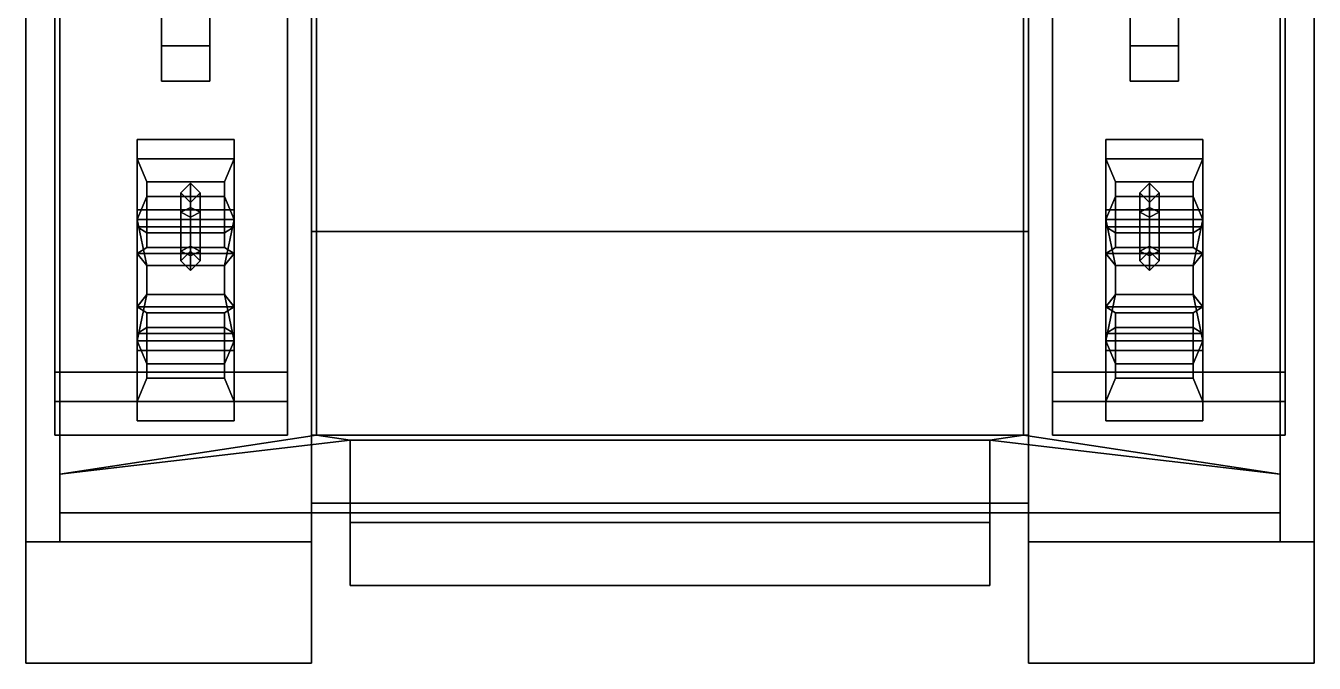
# Model space of a CAD drawing. Header units: millimetres. Extents: x -1.3 to 3, y -3.1 to 8.2.
# Drawn here: x -1.33 to 1.33, y -3.08 to -1.766 of the extents above; entities that cross this region are included whole.
import ezdxf

# ---------------------------------------------------------------- set-up
doc = ezdxf.new("R2010")
doc.units = ezdxf.units.MM
for name, color, linetype in [('mudguards', 6, 'Continuous'), ('tracks', 3, 'Continuous'), ('wheels', 2, 'Continuous')]:
    doc.layers.add(name, color=color, linetype=linetype)

msp = doc.modelspace()

# ---------------------------------------------------------------- linework, layer by layer
for points in [[(-0.74, 1.95, 0.48), (-0.74, -2.19, 0.48), (-0.74, -2.61, 0.68), (-0.74, 2.61, 0.68)], [(-0.74, 2.61, 0.68), (-0.74, -2.75, 0.68), (-0.74, -2.77, 0.71), (-0.74, 2.61, 0.78)], [(-0.74, 2.61, 0.78), (-0.74, -2.77, 0.71), (-0.74, -2.77, 1.18), (-0.74, 2.17, 1.18)], [(0.74, -2.61, 0.68), (0.74, -2.19, 0.48), (0.74, 1.95, 0.48), (0.74, 2.61, 0.68)], [(0.74, -2.77, 0.71), (0.74, -2.75, 0.68), (0.74, 2.61, 0.68), (0.74, 2.61, 0.78)], [(0.74, -2.77, 1.18), (0.74, -2.77, 0.71), (0.74, 2.61, 0.78), (0.74, 2.17, 1.18)], [(-1.26, 2.17, 1.18), (-1.26, -2.77, 1.18), (-1.26, -2.69, 1.37), (-1.26, 0.29, 1.79)], [(1.26, -2.69, 1.37), (1.26, -2.77, 1.18), (1.26, 2.17, 1.18), (1.26, 0.29, 1.79)], [(0.74, 1.95, 0.48), (0.74, -2.19, 0.48), (-0.74, -2.19, 0.48), (-0.74, 1.95, 0.48)], [(-1.26, 0.29, 1.79), (-1.26, -2.69, 1.37), (-0.73, -2.61, 1.56), (-0.73, -0.94, 1.79)], [(0.73, -0.94, 1.79), (0.73, -2.61, 1.56), (1.26, -2.69, 1.37), (1.26, 0.29, 1.79)], [(-0.73, -0.94, 1.79), (-0.73, -2.61, 1.56), (0.73, -2.61, 1.56), (0.73, -0.94, 1.79)], [(-0.99, -2.09, 1.62), (-1.01, -2.11, 1.61), (-1.01, -2.15, 1.65), (-0.99, -2.14, 1.67)], [(-0.99, -2.09, 1.48), (-1.01, -2.11, 1.48), (-1.01, -2.11, 1.61), (-0.99, -2.09, 1.62)], [(-0.97, -2.11, 1.61), (-0.99, -2.09, 1.62), (-0.99, -2.14, 1.67), (-0.97, -2.15, 1.65)], [(-0.97, -2.11, 1.48), (-0.99, -2.09, 1.48), (-0.99, -2.09, 1.62), (-0.97, -2.11, 1.61)], [(0.99, -2.09, 1.62), (0.97, -2.11, 1.61), (0.97, -2.15, 1.65), (0.99, -2.14, 1.67)], [(0.99, -2.09, 1.48), (0.97, -2.11, 1.48), (0.97, -2.11, 1.61), (0.99, -2.09, 1.62)], [(1.01, -2.11, 1.61), (0.99, -2.09, 1.62), (0.99, -2.14, 1.67), (1.01, -2.15, 1.65)], [(1.01, -2.11, 1.48), (0.99, -2.09, 1.48), (0.99, -2.09, 1.62), (1.01, -2.11, 1.61)], [(-1.01, -2.11, 1.61), (-0.99, -2.13, 1.6), (-0.99, -2.16, 1.63), (-1.01, -2.15, 1.65)], [(-1.01, -2.11, 1.48), (-0.99, -2.13, 1.48), (-0.99, -2.13, 1.6), (-1.01, -2.11, 1.61)], [(-0.99, -2.13, 1.6), (-0.97, -2.11, 1.61), (-0.97, -2.15, 1.65), (-0.99, -2.16, 1.63)], [(-0.99, -2.13, 1.48), (-0.97, -2.11, 1.48), (-0.97, -2.11, 1.61), (-0.99, -2.13, 1.6)], [(0.97, -2.11, 1.61), (0.99, -2.13, 1.6), (0.99, -2.16, 1.63), (0.97, -2.15, 1.65)], [(0.97, -2.11, 1.48), (0.99, -2.13, 1.48), (0.99, -2.13, 1.6), (0.97, -2.11, 1.61)], [(0.99, -2.13, 1.6), (1.01, -2.11, 1.61), (1.01, -2.15, 1.65), (0.99, -2.16, 1.63)], [(0.99, -2.13, 1.48), (1.01, -2.11, 1.48), (1.01, -2.11, 1.61), (0.99, -2.13, 1.6)], [(-1.01, -2.23, 1.65), (-0.99, -2.24, 1.67), (-0.99, -2.14, 1.67), (-1.01, -2.15, 1.65)], [(-0.99, -2.22, 1.63), (-1.01, -2.23, 1.65), (-1.01, -2.15, 1.65), (-0.99, -2.16, 1.63)], [(-0.99, -2.24, 1.67), (-0.97, -2.23, 1.65), (-0.97, -2.15, 1.65), (-0.99, -2.14, 1.67)], [(-0.97, -2.23, 1.65), (-0.99, -2.22, 1.63), (-0.99, -2.16, 1.63), (-0.97, -2.15, 1.65)], [(0.97, -2.23, 1.65), (0.99, -2.24, 1.67), (0.99, -2.14, 1.67), (0.97, -2.15, 1.65)], [(0.99, -2.22, 1.63), (0.97, -2.23, 1.65), (0.97, -2.15, 1.65), (0.99, -2.16, 1.63)], [(0.99, -2.24, 1.67), (1.01, -2.23, 1.65), (1.01, -2.15, 1.65), (0.99, -2.14, 1.67)], [(1.01, -2.23, 1.65), (0.99, -2.22, 1.63), (0.99, -2.16, 1.63), (1.01, -2.15, 1.65)], [(-0.74, -2.61, 0.68), (-0.74, -2.19, 0.48), (0.74, -2.19, 0.48), (0.74, -2.61, 0.68)], [(-0.99, -2.23, 1.6), (-1.01, -2.25, 1.61), (-1.01, -2.23, 1.65), (-0.99, -2.22, 1.63)], [(-1.01, -2.25, 1.61), (-0.99, -2.27, 1.62), (-0.99, -2.24, 1.67), (-1.01, -2.23, 1.65)], [(-0.99, -2.23, 1.48), (-1.01, -2.25, 1.48), (-1.01, -2.25, 1.61), (-0.99, -2.23, 1.6)], [(-0.97, -2.25, 1.61), (-0.99, -2.23, 1.6), (-0.99, -2.22, 1.63), (-0.97, -2.23, 1.65)], [(-0.99, -2.27, 1.62), (-0.97, -2.25, 1.61), (-0.97, -2.23, 1.65), (-0.99, -2.24, 1.67)], [(-0.97, -2.25, 1.48), (-0.99, -2.23, 1.48), (-0.99, -2.23, 1.6), (-0.97, -2.25, 1.61)], [(0.99, -2.23, 1.6), (0.97, -2.25, 1.61), (0.97, -2.23, 1.65), (0.99, -2.22, 1.63)], [(0.97, -2.25, 1.61), (0.99, -2.27, 1.62), (0.99, -2.24, 1.67), (0.97, -2.23, 1.65)], [(0.99, -2.23, 1.48), (0.97, -2.25, 1.48), (0.97, -2.25, 1.61), (0.99, -2.23, 1.6)], [(1.01, -2.25, 1.61), (0.99, -2.23, 1.6), (0.99, -2.22, 1.63), (1.01, -2.23, 1.65)], [(0.99, -2.27, 1.62), (1.01, -2.25, 1.61), (1.01, -2.23, 1.65), (0.99, -2.24, 1.67)], [(1.01, -2.25, 1.48), (0.99, -2.23, 1.48), (0.99, -2.23, 1.6), (1.01, -2.25, 1.61)], [(-1.01, -2.25, 1.48), (-0.99, -2.27, 1.48), (-0.99, -2.27, 1.62), (-1.01, -2.25, 1.61)], [(-0.99, -2.27, 1.48), (-0.97, -2.25, 1.48), (-0.97, -2.25, 1.61), (-0.99, -2.27, 1.62)], [(0.97, -2.25, 1.48), (0.99, -2.27, 1.48), (0.99, -2.27, 1.62), (0.97, -2.25, 1.61)], [(0.99, -2.27, 1.48), (1.01, -2.25, 1.48), (1.01, -2.25, 1.61), (0.99, -2.27, 1.62)], [(-1.26, -2.69, 1.37), (-1.26, -2.69, 1.37), (-0.66, -2.62, 1.53), (-0.73, -2.61, 1.56)], [(-1.26, -2.69, 1.37), (-1.26, -2.77, 1.18), (-0.66, -2.77, 1.18), (-0.66, -2.62, 1.53)], [(0.74, -2.61, 0.68), (0.74, -2.75, 0.68), (-0.74, -2.75, 0.68), (-0.74, -2.61, 0.68)], [(-0.73, -2.61, 1.56), (-0.66, -2.62, 1.53), (0.66, -2.62, 1.53), (0.73, -2.61, 1.56)], [(-0.66, -2.77, 1.18), (-0.66, -2.92, 1.19), (-0.66, -2.79, 1.51), (-0.66, -2.62, 1.53)], [(-0.66, -2.62, 1.53), (-0.66, -2.79, 1.51), (0.66, -2.79, 1.51), (0.66, -2.62, 1.53)], [(0.73, -2.61, 1.56), (0.66, -2.62, 1.53), (1.26, -2.69, 1.37)], [(0.66, -2.79, 1.51), (0.66, -2.92, 1.19), (0.66, -2.77, 1.18), (0.66, -2.62, 1.53)], [(0.66, -2.62, 1.53), (0.66, -2.77, 1.18), (1.26, -2.77, 1.18), (1.26, -2.69, 1.37)], [(-0.74, -2.77, 0.71), (-0.74, -2.75, 0.68), (0.74, -2.75, 0.68), (0.74, -2.77, 0.71)], [(-0.74, -2.77, 1.18), (-0.74, -2.77, 0.71), (0.74, -2.77, 0.71), (0.74, -2.77, 1.18)], [(0.66, -2.77, 1.18), (0.66, -2.92, 1.19), (-0.66, -2.92, 1.19), (-0.66, -2.77, 1.18)], [(-0.66, -2.79, 1.51), (-0.66, -2.92, 1.19), (0.66, -2.92, 1.19), (0.66, -2.79, 1.51)]]:
    msp.add_3dface(points)
at = {"layer": 'mudguards'}
for points in [[(-1.33, 2.38, 1.18), (-1.33, -2.83, 1.18), (-1.26, -2.83, 1.18), (-1.26, 2.38, 1.18)], [(-1.33, 1.53, 0.95), (-1.33, -1.52, 0.95), (-1.33, -2.83, 1.18), (-1.33, 2.38, 1.18)], [(1.26, 2.38, 1.18), (1.26, -2.83, 1.18), (1.33, -2.83, 1.18), (1.33, 2.38, 1.18)], [(-1.33, -3.08, 0.68), (-1.33, -3.08, 0.77), (-1.33, -2.83, 1.18), (-1.33, -1.52, 0.95)], [(-1.26, -2.77, 1.18), (-1.26, -2.83, 1.18), (-0.74, -2.83, 1.18), (-0.74, -2.77, 1.18)], [(0.74, -2.77, 1.18), (0.74, -2.83, 1.18), (1.26, -2.83, 1.18), (1.26, -2.77, 1.18)], [(0.74, -2.77, 0.7337), (0.74, -2.77, 0.7337), (0.74, -2.83, 1.18), (0.74, -2.77, 1.18)], [(0.74, -2.77, 0.7337), (0.74, -3.08, 0.68), (0.74, -3.08, 0.77), (0.74, -2.83, 1.18)], [(-1.33, -2.83, 1.18), (-1.33, -3.08, 0.77), (-0.74, -3.08, 0.77), (-0.74, -2.83, 1.18)], [(0.74, -2.83, 1.18), (0.74, -3.08, 0.77), (1.33, -3.08, 0.77), (1.33, -2.83, 1.18)], [(-1.33, -3.08, 0.77), (-1.33, -3.08, 0.68), (-0.74, -3.08, 0.68), (-0.74, -3.08, 0.77)], [(0.74, -3.08, 0.77), (0.74, -3.08, 0.68), (1.33, -3.08, 0.68), (1.33, -3.08, 0.77)]]:
    msp.add_3dface(points, dxfattribs=at)
at = {"layer": 'mudguards', "color": 4}
for points in [[(1.33, 2.38, 1.18), (1.33, -2.83, 1.18), (1.33, -1.52, 0.95), (1.33, 1.53, 0.95)], [(1.33, -2.83, 1.18), (1.33, -3.08, 0.77), (1.33, -3.08, 0.68), (1.33, -1.52, 0.95)], [(-0.74, -2.83, 1.18), (-0.74, -3.08, 0.77), (-0.74, -3.08, 0.68), (-0.74, -2.77, 0.7337)], [(-0.74, -2.77, 1.18), (-0.74, -2.83, 1.18), (-0.74, -2.77, 0.7337)]]:
    msp.add_3dface(points, dxfattribs=at)
at = {"layer": 'tracks'}
for points in [[(-0.79, -1.74, 0.03), (-0.79, -2.54, 0.45), (-1.27, -2.54, 0.45), (-1.27, -1.74, 0.03)], [(-1.27, -1.74, 0.03), (-1.27, -2.54, 0.45), (-0.79, -2.54, 0.45), (-0.79, -1.74, 0.03)], [(1.27, -1.74, 0.03), (1.27, -2.54, 0.45), (0.79, -2.54, 0.45), (0.79, -1.74, 0.03)], [(0.79, -1.74, 0.03), (0.79, -2.54, 0.45), (1.27, -2.54, 0.45), (1.27, -1.74, 0.03)], [(-1.27, -2.61, 0.68), (-1.27, -2.48, 0.97), (-0.79, -2.48, 0.97), (-0.79, -2.61, 0.68)], [(-0.79, -2.61, 0.68), (-0.79, -2.48, 0.97), (-1.27, -2.48, 0.97), (-1.27, -2.61, 0.68)], [(0.79, -2.61, 0.68), (0.79, -2.48, 0.97), (1.27, -2.48, 0.97), (1.27, -2.61, 0.68)], [(1.27, -2.61, 0.68), (1.27, -2.48, 0.97), (0.79, -2.48, 0.97), (0.79, -2.61, 0.68)], [(-0.79, -2.54, 0.45), (-0.79, -2.61, 0.68), (-1.27, -2.61, 0.68), (-1.27, -2.54, 0.45)], [(-1.27, -2.54, 0.45), (-1.27, -2.61, 0.68), (-0.79, -2.61, 0.68), (-0.79, -2.54, 0.45)], [(0.79, -2.54, 0.45), (0.79, -2.61, 0.68), (1.27, -2.61, 0.68), (1.27, -2.54, 0.45)], [(1.27, -2.54, 0.45), (1.27, -2.61, 0.68), (0.79, -2.61, 0.68), (0.79, -2.54, 0.45)]]:
    msp.add_3dface(points, dxfattribs=at)
at = {"layer": 'wheels'}
for points in [[(-1.05, -1.8068, 0.5168), (-1.05, -1.38, 0.34), (-1.05, -1.4532, 0.1632), (-1.05, -1.88, 0.34)], [(-1.05, -1.63, 0.59), (-1.05, -1.4532, 0.5168), (-1.05, -1.38, 0.34), (-1.05, -1.8068, 0.5168)], [(-0.95, -1.88, 0.34), (-0.95, -1.4532, 0.1632), (-0.95, -1.38, 0.34), (-0.95, -1.8068, 0.5168)], [(-0.95, -1.8068, 0.5168), (-0.95, -1.38, 0.34), (-0.95, -1.4532, 0.5168), (-0.95, -1.63, 0.59)], [(0.95, -1.8068, 0.5168), (0.95, -1.38, 0.34), (0.95, -1.4532, 0.1632), (0.95, -1.88, 0.34)], [(0.95, -1.63, 0.59), (0.95, -1.4532, 0.5168), (0.95, -1.38, 0.34), (0.95, -1.8068, 0.5168)], [(1.05, -1.88, 0.34), (1.05, -1.4532, 0.1632), (1.05, -1.38, 0.34), (1.05, -1.8068, 0.5168)], [(1.05, -1.8068, 0.5168), (1.05, -1.38, 0.34), (1.05, -1.4532, 0.5168), (1.05, -1.63, 0.59)], [(-1.05, -1.88, 0.34), (-1.05, -1.4532, 0.1632), (-1.05, -1.63, 0.09), (-1.05, -1.8068, 0.1632)], [(-0.95, -1.8068, 0.1632), (-0.95, -1.63, 0.09), (-0.95, -1.4532, 0.1632), (-0.95, -1.88, 0.34)], [(0.95, -1.88, 0.34), (0.95, -1.4532, 0.1632), (0.95, -1.63, 0.09), (0.95, -1.8068, 0.1632)], [(1.05, -1.8068, 0.1632), (1.05, -1.63, 0.09), (1.05, -1.4532, 0.1632), (1.05, -1.88, 0.34)], [(-0.95, -1.63, 0.09), (-0.95, -1.8068, 0.1632), (-1.05, -1.8068, 0.1632), (-1.05, -1.63, 0.09)], [(-0.95, -1.8068, 0.5168), (-0.95, -1.63, 0.59), (-1.05, -1.63, 0.59), (-1.05, -1.8068, 0.5168)], [(1.05, -1.63, 0.09), (1.05, -1.8068, 0.1632), (0.95, -1.8068, 0.1632), (0.95, -1.63, 0.09)], [(1.05, -1.8068, 0.5168), (1.05, -1.63, 0.59), (0.95, -1.63, 0.59), (0.95, -1.8068, 0.5168)], [(-0.95, -1.8068, 0.1632), (-0.95, -1.88, 0.34), (-1.05, -1.88, 0.34), (-1.05, -1.8068, 0.1632)], [(-0.95, -1.88, 0.34), (-0.95, -1.8068, 0.5168), (-1.05, -1.8068, 0.5168), (-1.05, -1.88, 0.34)], [(1.05, -1.8068, 0.1632), (1.05, -1.88, 0.34), (0.95, -1.88, 0.34), (0.95, -1.8068, 0.1632)], [(1.05, -1.88, 0.34), (1.05, -1.8068, 0.5168), (0.95, -1.8068, 0.5168), (0.95, -1.88, 0.34)], [(-1.1, -2.145, 0.9311), (-1.1, -2, 0.68), (-1.1, -2.04, 0.68), (-1.1, -2.165, 0.8965)], [(-0.9, -2.145, 0.9311), (-0.9, -2, 0.68), (-1.1, -2, 0.68), (-1.1, -2.145, 0.9311)], [(-1.1, -2, 0.68), (-1.1, -2.145, 0.4289), (-1.1, -2.165, 0.4635), (-1.1, -2.04, 0.68)], [(-0.9, -2, 0.68), (-0.9, -2.145, 0.4289), (-1.1, -2.145, 0.4289), (-1.1, -2, 0.68)], [(-0.9, -2.165, 0.8965), (-0.9, -2.04, 0.68), (-0.9, -2, 0.68), (-0.9, -2.145, 0.9311)], [(-0.9, -2.04, 0.68), (-0.9, -2.165, 0.4635), (-0.9, -2.145, 0.4289), (-0.9, -2, 0.68)], [(0.9, -2, 0.68), (0.9, -2.145, 0.4289), (0.9, -2.165, 0.4635), (0.9, -2.04, 0.68)], [(1.1, -2, 0.68), (1.1, -2.145, 0.4289), (0.9, -2.145, 0.4289), (0.9, -2, 0.68)], [(0.9, -2.145, 0.9311), (0.9, -2, 0.68), (0.9, -2.04, 0.68), (0.9, -2.165, 0.8965)], [(1.1, -2.145, 0.9311), (1.1, -2, 0.68), (0.9, -2, 0.68), (0.9, -2.145, 0.9311)], [(1.1, -2.04, 0.68), (1.1, -2.165, 0.4635), (1.1, -2.145, 0.4289), (1.1, -2, 0.68)], [(1.1, -2.165, 0.8965), (1.1, -2.04, 0.68), (1.1, -2, 0.68), (1.1, -2.145, 0.9311)], [(-0.92, -2.0875, 0.7623), (-1.08, -2.0875, 0.7623), (-1.1, -2.04, 0.68), (-0.9, -2.04, 0.68)], [(-1.08, -2.0875, 0.7623), (-1.08, -2.1175, 0.8142), (-1.1, -2.165, 0.8965), (-1.1, -2.04, 0.68)], [(-1.08, -2.0875, 0.5977), (-0.92, -2.0875, 0.5977), (-0.9, -2.04, 0.68), (-1.1, -2.04, 0.68)], [(-1.08, -2.1175, 0.5458), (-1.08, -2.0875, 0.5977), (-1.1, -2.04, 0.68), (-1.1, -2.165, 0.4635)], [(-0.92, -2.1175, 0.8142), (-0.92, -2.0875, 0.7623), (-0.9, -2.04, 0.68), (-0.9, -2.165, 0.8965)], [(-0.92, -2.0875, 0.5977), (-0.92, -2.1175, 0.5458), (-0.9, -2.165, 0.4635), (-0.9, -2.04, 0.68)], [(0.92, -2.0875, 0.5977), (1.08, -2.0875, 0.5977), (1.1, -2.04, 0.68), (0.9, -2.04, 0.68)], [(0.92, -2.1175, 0.5458), (0.92, -2.0875, 0.5977), (0.9, -2.04, 0.68), (0.9, -2.165, 0.4635)], [(0.92, -2.0875, 0.7623), (0.92, -2.1175, 0.8142), (0.9, -2.165, 0.8965), (0.9, -2.04, 0.68)], [(1.08, -2.0875, 0.7623), (0.92, -2.0875, 0.7623), (0.9, -2.04, 0.68), (1.1, -2.04, 0.68)], [(1.08, -2.0875, 0.5977), (1.08, -2.1175, 0.5458), (1.1, -2.165, 0.4635), (1.1, -2.04, 0.68)], [(1.08, -2.1175, 0.8142), (1.08, -2.0875, 0.7623), (1.1, -2.04, 0.68), (1.1, -2.165, 0.8965)], [(-1.08, -2.1925, 0.7017), (-1.08, -2.0875, 0.7623), (-0.92, -2.0875, 0.7623), (-0.92, -2.1925, 0.7017)], [(-1.08, -2.1175, 0.8142), (-1.08, -2.0875, 0.7623), (-1.08, -2.1925, 0.7017), (-1.08, -2.2225, 0.7536)], [(-0.92, -2.1925, 0.6583), (-0.92, -2.0875, 0.5977), (-1.08, -2.0875, 0.5977), (-1.08, -2.1925, 0.6583)], [(-1.08, -2.0875, 0.5977), (-1.08, -2.1175, 0.5458), (-1.08, -2.2225, 0.6064), (-1.08, -2.1925, 0.6583)], [(-0.92, -2.1925, 0.7017), (-0.92, -2.0875, 0.7623), (-0.92, -2.1175, 0.8142), (-0.92, -2.2225, 0.7536)], [(-0.92, -2.2225, 0.6064), (-0.92, -2.1175, 0.5458), (-0.92, -2.0875, 0.5977), (-0.92, -2.1925, 0.6583)], [(1.08, -2.1925, 0.6583), (1.08, -2.0875, 0.5977), (0.92, -2.0875, 0.5977), (0.92, -2.1925, 0.6583)], [(0.92, -2.0875, 0.5977), (0.92, -2.1175, 0.5458), (0.92, -2.2225, 0.6064), (0.92, -2.1925, 0.6583)], [(0.92, -2.1925, 0.7017), (0.92, -2.0875, 0.7623), (1.08, -2.0875, 0.7623), (1.08, -2.1925, 0.7017)], [(0.92, -2.1175, 0.8142), (0.92, -2.0875, 0.7623), (0.92, -2.1925, 0.7017), (0.92, -2.2225, 0.7536)], [(1.08, -2.2225, 0.6064), (1.08, -2.1175, 0.5458), (1.08, -2.0875, 0.5977), (1.08, -2.1925, 0.6583)], [(1.08, -2.1925, 0.7017), (1.08, -2.0875, 0.7623), (1.08, -2.1175, 0.8142), (1.08, -2.2225, 0.7536)], [(-1.08, -2.1175, 0.8142), (-0.92, -2.1175, 0.8142), (-0.9, -2.165, 0.8965), (-1.1, -2.165, 0.8965)], [(-0.92, -2.1175, 0.5458), (-1.08, -2.1175, 0.5458), (-1.1, -2.165, 0.4635), (-0.9, -2.165, 0.4635)], [(-0.92, -2.2225, 0.7536), (-0.92, -2.1175, 0.8142), (-1.08, -2.1175, 0.8142), (-1.08, -2.2225, 0.7536)], [(-1.08, -2.2225, 0.6064), (-1.08, -2.1175, 0.5458), (-0.92, -2.1175, 0.5458), (-0.92, -2.2225, 0.6064)], [(1.08, -2.1175, 0.5458), (0.92, -2.1175, 0.5458), (0.9, -2.165, 0.4635), (1.1, -2.165, 0.4635)], [(0.92, -2.1175, 0.8142), (1.08, -2.1175, 0.8142), (1.1, -2.165, 0.8965), (0.9, -2.165, 0.8965)], [(0.92, -2.2225, 0.6064), (0.92, -2.1175, 0.5458), (1.08, -2.1175, 0.5458), (1.08, -2.2225, 0.6064)], [(1.08, -2.2225, 0.7536), (1.08, -2.1175, 0.8142), (0.92, -2.1175, 0.8142), (0.92, -2.2225, 0.7536)], [(-0.9, -2.145, 0.4289), (-0.9, -2.435, 0.4289), (-1.1, -2.435, 0.4289), (-1.1, -2.145, 0.4289)], [(-1.1, -2.145, 0.4289), (-1.1, -2.435, 0.4289), (-1.1, -2.415, 0.4635), (-1.1, -2.165, 0.4635)], [(-1.1, -2.435, 0.9311), (-1.1, -2.145, 0.9311), (-1.1, -2.165, 0.8965), (-1.1, -2.415, 0.8965)], [(-0.9, -2.435, 0.9311), (-0.9, -2.145, 0.9311), (-1.1, -2.145, 0.9311), (-1.1, -2.435, 0.9311)], [(-0.9, -2.165, 0.4635), (-0.9, -2.415, 0.4635), (-0.9, -2.435, 0.4289), (-0.9, -2.145, 0.4289)], [(-0.9, -2.415, 0.8965), (-0.9, -2.165, 0.8965), (-0.9, -2.145, 0.9311), (-0.9, -2.435, 0.9311)], [(1.1, -2.145, 0.4289), (1.1, -2.435, 0.4289), (0.9, -2.435, 0.4289), (0.9, -2.145, 0.4289)], [(0.9, -2.145, 0.4289), (0.9, -2.435, 0.4289), (0.9, -2.415, 0.4635), (0.9, -2.165, 0.4635)], [(0.9, -2.435, 0.9311), (0.9, -2.145, 0.9311), (0.9, -2.165, 0.8965), (0.9, -2.415, 0.8965)], [(1.1, -2.435, 0.9311), (1.1, -2.145, 0.9311), (0.9, -2.145, 0.9311), (0.9, -2.435, 0.9311)], [(1.1, -2.165, 0.4635), (1.1, -2.415, 0.4635), (1.1, -2.435, 0.4289), (1.1, -2.145, 0.4289)], [(1.1, -2.415, 0.8965), (1.1, -2.165, 0.8965), (1.1, -2.145, 0.9311), (1.1, -2.435, 0.9311)], [(-1.08, -2.32, 0.4635), (-1.08, -2.26, 0.4635), (-1.1, -2.165, 0.4635), (-1.1, -2.415, 0.4635)], [(-1.08, -2.26, 0.4635), (-0.92, -2.26, 0.4635), (-0.9, -2.165, 0.4635), (-1.1, -2.165, 0.4635)], [(-0.92, -2.26, 0.8965), (-1.08, -2.26, 0.8965), (-1.1, -2.165, 0.8965), (-0.9, -2.165, 0.8965)], [(-1.08, -2.26, 0.8965), (-1.08, -2.32, 0.8965), (-1.1, -2.415, 0.8965), (-1.1, -2.165, 0.8965)], [(-1.08, -2.2225, 0.7536), (-1.08, -2.1925, 0.7017), (-1.1, -2.18, 0.68), (-1.1, -2.235, 0.7753)], [(-1.08, -2.1925, 0.7017), (-0.92, -2.1925, 0.7017), (-0.9, -2.18, 0.68), (-1.1, -2.18, 0.68)], [(-1.08, -2.1925, 0.6583), (-1.08, -2.2225, 0.6064), (-1.1, -2.235, 0.5847), (-1.1, -2.18, 0.68)], [(-0.92, -2.1925, 0.6583), (-1.08, -2.1925, 0.6583), (-1.1, -2.18, 0.68), (-0.9, -2.18, 0.68)], [(-1.1, -2.235, 0.5847), (-1.1, -2.345, 0.5847), (-1.1, -2.4, 0.68), (-1.1, -2.18, 0.68)], [(-1.1, -2.18, 0.68), (-1.1, -2.4, 0.68), (-1.1, -2.345, 0.7753), (-1.1, -2.235, 0.7753)], [(-0.92, -2.26, 0.4635), (-0.92, -2.32, 0.4635), (-0.9, -2.415, 0.4635), (-0.9, -2.165, 0.4635)], [(-0.92, -2.32, 0.8965), (-0.92, -2.26, 0.8965), (-0.9, -2.165, 0.8965), (-0.9, -2.415, 0.8965)], [(-0.92, -2.1925, 0.7017), (-0.92, -2.2225, 0.7536), (-0.9, -2.235, 0.7753), (-0.9, -2.18, 0.68)], [(-0.92, -2.2225, 0.6064), (-0.92, -2.1925, 0.6583), (-0.9, -2.18, 0.68), (-0.9, -2.235, 0.5847)], [(-0.9, -2.345, 0.5847), (-0.9, -2.235, 0.5847), (-0.9, -2.18, 0.68), (-0.9, -2.4, 0.68)], [(-0.9, -2.4, 0.68), (-0.9, -2.18, 0.68), (-0.9, -2.235, 0.7753), (-0.9, -2.345, 0.7753)], [(0.92, -2.32, 0.4635), (0.92, -2.26, 0.4635), (0.9, -2.165, 0.4635), (0.9, -2.415, 0.4635)], [(0.92, -2.26, 0.4635), (1.08, -2.26, 0.4635), (1.1, -2.165, 0.4635), (0.9, -2.165, 0.4635)], [(1.08, -2.26, 0.8965), (0.92, -2.26, 0.8965), (0.9, -2.165, 0.8965), (1.1, -2.165, 0.8965)], [(0.92, -2.26, 0.8965), (0.92, -2.32, 0.8965), (0.9, -2.415, 0.8965), (0.9, -2.165, 0.8965)], [(0.92, -2.1925, 0.6583), (0.92, -2.2225, 0.6064), (0.9, -2.235, 0.5847), (0.9, -2.18, 0.68)], [(1.08, -2.1925, 0.6583), (0.92, -2.1925, 0.6583), (0.9, -2.18, 0.68), (1.1, -2.18, 0.68)], [(0.9, -2.235, 0.5847), (0.9, -2.345, 0.5847), (0.9, -2.4, 0.68), (0.9, -2.18, 0.68)], [(0.92, -2.2225, 0.7536), (0.92, -2.1925, 0.7017), (0.9, -2.18, 0.68), (0.9, -2.235, 0.7753)], [(0.92, -2.1925, 0.7017), (1.08, -2.1925, 0.7017), (1.1, -2.18, 0.68), (0.9, -2.18, 0.68)], [(0.9, -2.18, 0.68), (0.9, -2.4, 0.68), (0.9, -2.345, 0.7753), (0.9, -2.235, 0.7753)], [(1.08, -2.26, 0.4635), (1.08, -2.32, 0.4635), (1.1, -2.415, 0.4635), (1.1, -2.165, 0.4635)], [(1.08, -2.32, 0.8965), (1.08, -2.26, 0.8965), (1.1, -2.165, 0.8965), (1.1, -2.415, 0.8965)], [(1.08, -2.2225, 0.6064), (1.08, -2.1925, 0.6583), (1.1, -2.18, 0.68), (1.1, -2.235, 0.5847)], [(1.08, -2.1925, 0.7017), (1.08, -2.2225, 0.7536), (1.1, -2.235, 0.7753), (1.1, -2.18, 0.68)], [(1.1, -2.345, 0.5847), (1.1, -2.235, 0.5847), (1.1, -2.18, 0.68), (1.1, -2.4, 0.68)], [(1.1, -2.4, 0.68), (1.1, -2.18, 0.68), (1.1, -2.235, 0.7753), (1.1, -2.345, 0.7753)], [(-0.92, -2.2225, 0.7536), (-1.08, -2.2225, 0.7536), (-1.1, -2.235, 0.7753), (-0.9, -2.235, 0.7753)], [(-1.08, -2.2225, 0.6064), (-0.92, -2.2225, 0.6064), (-0.9, -2.235, 0.5847), (-1.1, -2.235, 0.5847)], [(0.92, -2.2225, 0.6064), (1.08, -2.2225, 0.6064), (1.1, -2.235, 0.5847), (0.9, -2.235, 0.5847)], [(1.08, -2.2225, 0.7536), (0.92, -2.2225, 0.7536), (0.9, -2.235, 0.7753), (1.1, -2.235, 0.7753)], [(-1.08, -2.26, 0.5847), (-1.08, -2.32, 0.5847), (-1.1, -2.345, 0.5847), (-1.1, -2.235, 0.5847)], [(-0.92, -2.26, 0.5847), (-1.08, -2.26, 0.5847), (-1.1, -2.235, 0.5847), (-0.9, -2.235, 0.5847)], [(-1.08, -2.32, 0.7753), (-1.08, -2.26, 0.7753), (-1.1, -2.235, 0.7753), (-1.1, -2.345, 0.7753)], [(-1.08, -2.26, 0.7753), (-0.92, -2.26, 0.7753), (-0.9, -2.235, 0.7753), (-1.1, -2.235, 0.7753)], [(-1.08, -2.26, 0.4635), (-1.08, -2.32, 0.4635), (-1.08, -2.32, 0.5847), (-1.08, -2.26, 0.5847)], [(-0.92, -2.26, 0.5847), (-0.92, -2.26, 0.4635), (-1.08, -2.26, 0.4635), (-1.08, -2.26, 0.5847)], [(-1.08, -2.26, 0.7753), (-1.08, -2.26, 0.8965), (-0.92, -2.26, 0.8965), (-0.92, -2.26, 0.7753)], [(-1.08, -2.32, 0.8965), (-1.08, -2.26, 0.8965), (-1.08, -2.26, 0.7753), (-1.08, -2.32, 0.7753)], [(-0.92, -2.32, 0.5847), (-0.92, -2.26, 0.5847), (-0.9, -2.235, 0.5847), (-0.9, -2.345, 0.5847)], [(-0.92, -2.26, 0.7753), (-0.92, -2.32, 0.7753), (-0.9, -2.345, 0.7753), (-0.9, -2.235, 0.7753)], [(-0.92, -2.32, 0.5847), (-0.92, -2.32, 0.4635), (-0.92, -2.26, 0.4635), (-0.92, -2.26, 0.5847)], [(-0.92, -2.26, 0.7753), (-0.92, -2.26, 0.8965), (-0.92, -2.32, 0.8965), (-0.92, -2.32, 0.7753)], [(1.08, -2.26, 0.5847), (0.92, -2.26, 0.5847), (0.9, -2.235, 0.5847), (1.1, -2.235, 0.5847)], [(0.92, -2.26, 0.5847), (0.92, -2.32, 0.5847), (0.9, -2.345, 0.5847), (0.9, -2.235, 0.5847)], [(0.92, -2.32, 0.7753), (0.92, -2.26, 0.7753), (0.9, -2.235, 0.7753), (0.9, -2.345, 0.7753)], [(0.92, -2.26, 0.7753), (1.08, -2.26, 0.7753), (1.1, -2.235, 0.7753), (0.9, -2.235, 0.7753)], [(0.92, -2.26, 0.4635), (0.92, -2.32, 0.4635), (0.92, -2.32, 0.5847), (0.92, -2.26, 0.5847)], [(1.08, -2.26, 0.5847), (1.08, -2.26, 0.4635), (0.92, -2.26, 0.4635), (0.92, -2.26, 0.5847)], [(0.92, -2.26, 0.7753), (0.92, -2.26, 0.8965), (1.08, -2.26, 0.8965), (1.08, -2.26, 0.7753)], [(0.92, -2.32, 0.8965), (0.92, -2.26, 0.8965), (0.92, -2.26, 0.7753), (0.92, -2.32, 0.7753)], [(1.08, -2.32, 0.5847), (1.08, -2.26, 0.5847), (1.1, -2.235, 0.5847), (1.1, -2.345, 0.5847)], [(1.08, -2.26, 0.7753), (1.08, -2.32, 0.7753), (1.1, -2.345, 0.7753), (1.1, -2.235, 0.7753)], [(1.08, -2.32, 0.5847), (1.08, -2.32, 0.4635), (1.08, -2.26, 0.4635), (1.08, -2.26, 0.5847)], [(1.08, -2.26, 0.7753), (1.08, -2.26, 0.8965), (1.08, -2.32, 0.8965), (1.08, -2.32, 0.7753)], [(-1.08, -2.32, 0.5847), (-0.92, -2.32, 0.5847), (-0.9, -2.345, 0.5847), (-1.1, -2.345, 0.5847)], [(-0.92, -2.32, 0.4635), (-1.08, -2.32, 0.4635), (-1.1, -2.415, 0.4635), (-0.9, -2.415, 0.4635)], [(-1.08, -2.32, 0.8965), (-0.92, -2.32, 0.8965), (-0.9, -2.415, 0.8965), (-1.1, -2.415, 0.8965)], [(-0.92, -2.32, 0.7753), (-1.08, -2.32, 0.7753), (-1.1, -2.345, 0.7753), (-0.9, -2.345, 0.7753)], [(-1.08, -2.32, 0.5847), (-1.08, -2.32, 0.4635), (-0.92, -2.32, 0.4635), (-0.92, -2.32, 0.5847)], [(-0.92, -2.32, 0.7753), (-0.92, -2.32, 0.8965), (-1.08, -2.32, 0.8965), (-1.08, -2.32, 0.7753)], [(1.08, -2.32, 0.4635), (0.92, -2.32, 0.4635), (0.9, -2.415, 0.4635), (1.1, -2.415, 0.4635)], [(0.92, -2.32, 0.5847), (1.08, -2.32, 0.5847), (1.1, -2.345, 0.5847), (0.9, -2.345, 0.5847)], [(1.08, -2.32, 0.7753), (0.92, -2.32, 0.7753), (0.9, -2.345, 0.7753), (1.1, -2.345, 0.7753)], [(0.92, -2.32, 0.8965), (1.08, -2.32, 0.8965), (1.1, -2.415, 0.8965), (0.9, -2.415, 0.8965)], [(0.92, -2.32, 0.5847), (0.92, -2.32, 0.4635), (1.08, -2.32, 0.4635), (1.08, -2.32, 0.5847)], [(1.08, -2.32, 0.7753), (1.08, -2.32, 0.8965), (0.92, -2.32, 0.8965), (0.92, -2.32, 0.7753)], [(-1.08, -2.3575, 0.6064), (-1.08, -2.3875, 0.6583), (-1.1, -2.4, 0.68), (-1.1, -2.345, 0.5847)], [(-0.92, -2.3575, 0.6064), (-1.08, -2.3575, 0.6064), (-1.1, -2.345, 0.5847), (-0.9, -2.345, 0.5847)], [(-1.08, -2.3875, 0.7017), (-1.08, -2.3575, 0.7536), (-1.1, -2.345, 0.7753), (-1.1, -2.4, 0.68)], [(-1.08, -2.3575, 0.7536), (-0.92, -2.3575, 0.7536), (-0.9, -2.345, 0.7753), (-1.1, -2.345, 0.7753)], [(-0.92, -2.3575, 0.6064), (-0.92, -2.4625, 0.5458), (-1.08, -2.4625, 0.5458), (-1.08, -2.3575, 0.6064)], [(-1.08, -2.4625, 0.5458), (-1.08, -2.4925, 0.5977), (-1.08, -2.3875, 0.6583), (-1.08, -2.3575, 0.6064)], [(-1.08, -2.3575, 0.7536), (-1.08, -2.4625, 0.8142), (-0.92, -2.4625, 0.8142), (-0.92, -2.3575, 0.7536)], [(-1.08, -2.4925, 0.7623), (-1.08, -2.4625, 0.8142), (-1.08, -2.3575, 0.7536), (-1.08, -2.3875, 0.7017)], [(-0.92, -2.3875, 0.6583), (-0.92, -2.3575, 0.6064), (-0.9, -2.345, 0.5847), (-0.9, -2.4, 0.68)], [(-0.92, -2.3575, 0.7536), (-0.92, -2.3875, 0.7017), (-0.9, -2.4, 0.68), (-0.9, -2.345, 0.7753)], [(-0.92, -2.3875, 0.6583), (-0.92, -2.4925, 0.5977), (-0.92, -2.4625, 0.5458), (-0.92, -2.3575, 0.6064)], [(-0.92, -2.3575, 0.7536), (-0.92, -2.4625, 0.8142), (-0.92, -2.4925, 0.7623), (-0.92, -2.3875, 0.7017)], [(0.92, -2.3575, 0.6064), (0.92, -2.3875, 0.6583), (0.9, -2.4, 0.68), (0.9, -2.345, 0.5847)], [(1.08, -2.3575, 0.6064), (0.92, -2.3575, 0.6064), (0.9, -2.345, 0.5847), (1.1, -2.345, 0.5847)], [(0.92, -2.3875, 0.7017), (0.92, -2.3575, 0.7536), (0.9, -2.345, 0.7753), (0.9, -2.4, 0.68)], [(0.92, -2.3575, 0.7536), (1.08, -2.3575, 0.7536), (1.1, -2.345, 0.7753), (0.9, -2.345, 0.7753)], [(1.08, -2.3575, 0.6064), (1.08, -2.4625, 0.5458), (0.92, -2.4625, 0.5458), (0.92, -2.3575, 0.6064)], [(0.92, -2.4625, 0.5458), (0.92, -2.4925, 0.5977), (0.92, -2.3875, 0.6583), (0.92, -2.3575, 0.6064)], [(0.92, -2.3575, 0.7536), (0.92, -2.4625, 0.8142), (1.08, -2.4625, 0.8142), (1.08, -2.3575, 0.7536)], [(0.92, -2.4925, 0.7623), (0.92, -2.4625, 0.8142), (0.92, -2.3575, 0.7536), (0.92, -2.3875, 0.7017)], [(1.08, -2.3875, 0.6583), (1.08, -2.3575, 0.6064), (1.1, -2.345, 0.5847), (1.1, -2.4, 0.68)], [(1.08, -2.3575, 0.7536), (1.08, -2.3875, 0.7017), (1.1, -2.4, 0.68), (1.1, -2.345, 0.7753)], [(1.08, -2.3875, 0.6583), (1.08, -2.4925, 0.5977), (1.08, -2.4625, 0.5458), (1.08, -2.3575, 0.6064)], [(1.08, -2.3575, 0.7536), (1.08, -2.4625, 0.8142), (1.08, -2.4925, 0.7623), (1.08, -2.3875, 0.7017)], [(-1.08, -2.3875, 0.6583), (-0.92, -2.3875, 0.6583), (-0.9, -2.4, 0.68), (-1.1, -2.4, 0.68)], [(-0.92, -2.3875, 0.7017), (-1.08, -2.3875, 0.7017), (-1.1, -2.4, 0.68), (-0.9, -2.4, 0.68)], [(-1.08, -2.3875, 0.6583), (-1.08, -2.4925, 0.5977), (-0.92, -2.4925, 0.5977), (-0.92, -2.3875, 0.6583)], [(-0.92, -2.3875, 0.7017), (-0.92, -2.4925, 0.7623), (-1.08, -2.4925, 0.7623), (-1.08, -2.3875, 0.7017)], [(0.92, -2.3875, 0.6583), (1.08, -2.3875, 0.6583), (1.1, -2.4, 0.68), (0.9, -2.4, 0.68)], [(1.08, -2.3875, 0.7017), (0.92, -2.3875, 0.7017), (0.9, -2.4, 0.68), (1.1, -2.4, 0.68)], [(0.92, -2.3875, 0.6583), (0.92, -2.4925, 0.5977), (1.08, -2.4925, 0.5977), (1.08, -2.3875, 0.6583)], [(1.08, -2.3875, 0.7017), (1.08, -2.4925, 0.7623), (0.92, -2.4925, 0.7623), (0.92, -2.3875, 0.7017)], [(-1.1, -2.435, 0.4289), (-1.1, -2.58, 0.68), (-1.1, -2.54, 0.68), (-1.1, -2.415, 0.4635)], [(-1.08, -2.4625, 0.5458), (-0.92, -2.4625, 0.5458), (-0.9, -2.415, 0.4635), (-1.1, -2.415, 0.4635)], [(-1.08, -2.4925, 0.5977), (-1.08, -2.4625, 0.5458), (-1.1, -2.415, 0.4635), (-1.1, -2.54, 0.68)], [(-1.1, -2.58, 0.68), (-1.1, -2.435, 0.9311), (-1.1, -2.415, 0.8965), (-1.1, -2.54, 0.68)], [(-0.92, -2.4625, 0.8142), (-1.08, -2.4625, 0.8142), (-1.1, -2.415, 0.8965), (-0.9, -2.415, 0.8965)], [(-1.08, -2.4625, 0.8142), (-1.08, -2.4925, 0.7623), (-1.1, -2.54, 0.68), (-1.1, -2.415, 0.8965)], [(-0.92, -2.4625, 0.5458), (-0.92, -2.4925, 0.5977), (-0.9, -2.54, 0.68), (-0.9, -2.415, 0.4635)], [(-0.92, -2.4925, 0.7623), (-0.92, -2.4625, 0.8142), (-0.9, -2.415, 0.8965), (-0.9, -2.54, 0.68)], [(-0.9, -2.415, 0.4635), (-0.9, -2.54, 0.68), (-0.9, -2.58, 0.68), (-0.9, -2.435, 0.4289)], [(-0.9, -2.54, 0.68), (-0.9, -2.415, 0.8965), (-0.9, -2.435, 0.9311), (-0.9, -2.58, 0.68)], [(0.9, -2.435, 0.4289), (0.9, -2.58, 0.68), (0.9, -2.54, 0.68), (0.9, -2.415, 0.4635)], [(0.92, -2.4925, 0.5977), (0.92, -2.4625, 0.5458), (0.9, -2.415, 0.4635), (0.9, -2.54, 0.68)], [(0.92, -2.4625, 0.5458), (1.08, -2.4625, 0.5458), (1.1, -2.415, 0.4635), (0.9, -2.415, 0.4635)], [(0.9, -2.58, 0.68), (0.9, -2.435, 0.9311), (0.9, -2.415, 0.8965), (0.9, -2.54, 0.68)], [(1.08, -2.4625, 0.8142), (0.92, -2.4625, 0.8142), (0.9, -2.415, 0.8965), (1.1, -2.415, 0.8965)], [(0.92, -2.4625, 0.8142), (0.92, -2.4925, 0.7623), (0.9, -2.54, 0.68), (0.9, -2.415, 0.8965)], [(1.08, -2.4625, 0.5458), (1.08, -2.4925, 0.5977), (1.1, -2.54, 0.68), (1.1, -2.415, 0.4635)], [(1.08, -2.4925, 0.7623), (1.08, -2.4625, 0.8142), (1.1, -2.415, 0.8965), (1.1, -2.54, 0.68)], [(1.1, -2.415, 0.4635), (1.1, -2.54, 0.68), (1.1, -2.58, 0.68), (1.1, -2.435, 0.4289)], [(1.1, -2.54, 0.68), (1.1, -2.415, 0.8965), (1.1, -2.435, 0.9311), (1.1, -2.58, 0.68)], [(-0.9, -2.435, 0.4289), (-0.9, -2.58, 0.68), (-1.1, -2.58, 0.68), (-1.1, -2.435, 0.4289)], [(-0.9, -2.58, 0.68), (-0.9, -2.435, 0.9311), (-1.1, -2.435, 0.9311), (-1.1, -2.58, 0.68)], [(1.1, -2.435, 0.4289), (1.1, -2.58, 0.68), (0.9, -2.58, 0.68), (0.9, -2.435, 0.4289)], [(1.1, -2.58, 0.68), (1.1, -2.435, 0.9311), (0.9, -2.435, 0.9311), (0.9, -2.58, 0.68)], [(-0.92, -2.4925, 0.5977), (-1.08, -2.4925, 0.5977), (-1.1, -2.54, 0.68), (-0.9, -2.54, 0.68)], [(-1.08, -2.4925, 0.7623), (-0.92, -2.4925, 0.7623), (-0.9, -2.54, 0.68), (-1.1, -2.54, 0.68)], [(1.08, -2.4925, 0.5977), (0.92, -2.4925, 0.5977), (0.9, -2.54, 0.68), (1.1, -2.54, 0.68)], [(0.92, -2.4925, 0.7623), (1.08, -2.4925, 0.7623), (1.1, -2.54, 0.68), (0.9, -2.54, 0.68)]]:
    msp.add_3dface(points, dxfattribs=at)

doc.saveas('drawing.dxf')
